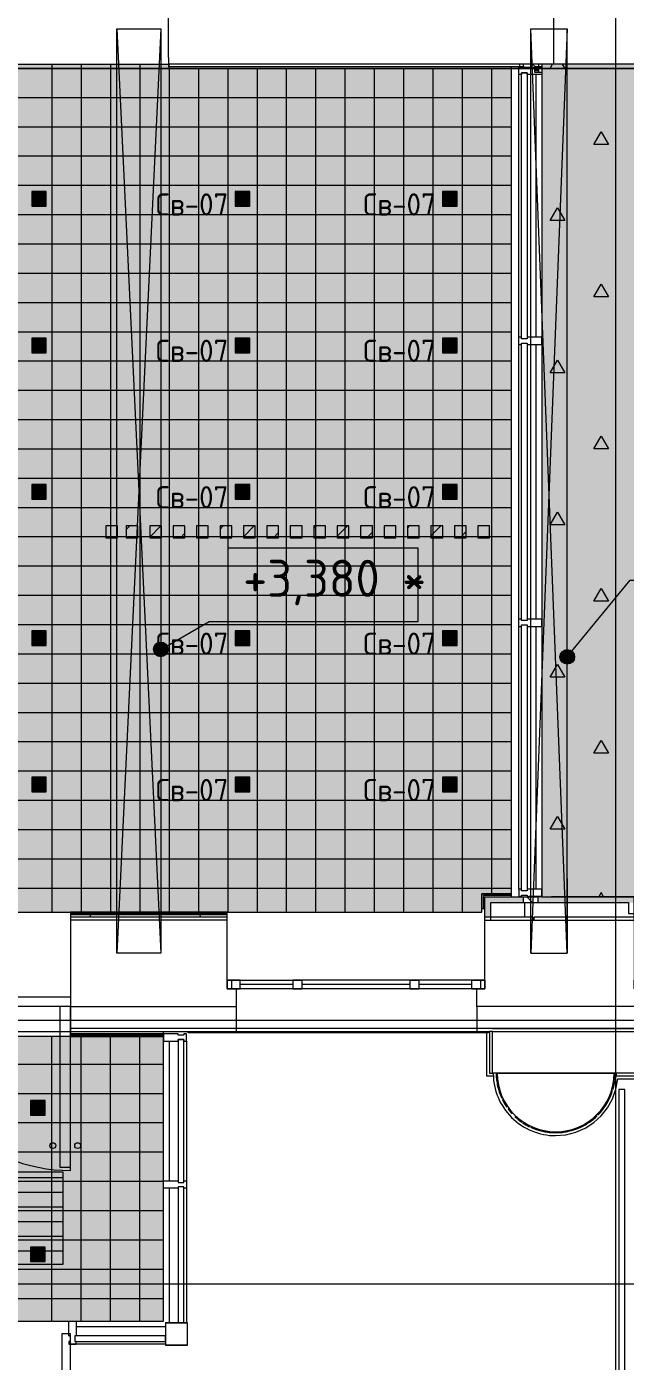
# Model space of a CAD drawing. Header units: millimetres. Extents: x -13069 to 207500, y -71366 to 56785.
# Drawn here: x 145505 to 149590, y 1443 to 10559 of the extents above; entities that cross this region are included whole.
import ezdxf

# ---------------------------------------------------------------- set-up
doc = ezdxf.new("R2010")
doc.units = ezdxf.units.MM
doc.layers.add('PDF _Подложка без мебели', color=7, linetype='Continuous')
doc.layers.add('PDF _Текст', color=7, linetype='Continuous')
doc.layers.add('PDF _Потолки', color=7, linetype='Continuous', lineweight=5, true_color=0x535353)
doc.layers.add('PDF _Ригели', color=7, linetype='Continuous', true_color=0x959595)
doc.layers.add('PDF _светильники', color=7, linetype='Continuous', true_color=0xffffff)
doc.styles.add('PDF GOST Common', font='GOST_Common.ttf')

msp = doc.modelspace()

# ---------------------------------------------------------------- hatches: boundary and pattern name
at = {"layer": 'PDF _Подложка без мебели', "transparency": 33554559}
msp.add_hatch(color=256, dxfattribs=at).paths.add_polyline_path([(148633.122, 4456.64), (148632.121, 4456.64), (148632.121, 4616.644), (148672.221, 4616.644), (148672.221, 4476.641), (148633.122, 4476.641)])
at = {"layer": 'PDF _Потолки', "true_color": 0xffffff, "transparency": 33554559}
msp.add_hatch(color=7, dxfattribs=at).paths.add_polyline_path([(140432.121, 10273.342), (140432.121, 10303.543), (143039.024, 10303.543), (143039.024, 10023.043), (143480.021, 10023.043), (143480.021, 10303.543), (146474.62, 10303.543), (146474.62, 10273.342), (148814.024, 10273.342), (148814.024, 4636.645), (148612.223, 4636.645), (148612.223, 4511.645), (144152.623, 4511.645), (144152.623, 4636.645), (142852.421, 4636.645), (142852.421, 4511.645), (138423.423, 4511.645), (138423.423, 4636.645), (137489.521, 4636.645), (137489.521, 10273.342)])
at = {"layer": 'PDF _Потолки', "true_color": 0xcccccc, "transparency": 33554559}
msp.add_hatch(color=254, dxfattribs=at).paths.add_polyline_path([(149020.921, 10303.543), (150601.023, 10303.543), (150601.023, 10248.541), (157038.322, 10248.541), (157038.322, 4617.541), (157038.322, 4476.641), (155297.221, 4476.641), (155297.221, 4616.644), (154257.121, 4616.644), (154257.121, 4476.641), (149652.122, 4476.641), (149652.122, 4616.644), (149020.921, 4616.644)])
at = {"layer": 'PDF _Ригели', "transparency": 33554559}
for points in [[(146469.621, 6305.642), (146454.924, 6270.342), (146419.621, 6255.642), (146384.22, 6270.342), (146369.621, 6305.642), (146384.22, 6341.043), (146419.621, 6355.642), (146454.924, 6341.043)], [(149244.621, 6254.641), (149229.924, 6219.241), (149194.621, 6204.641), (149159.22, 6219.241), (149144.621, 6254.641), (149159.22, 6289.941), (149194.621, 6304.641), (149229.924, 6289.941)]]:
    msp.add_hatch(color=256, dxfattribs=at).paths.add_polyline_path(points)

# ---------------------------------------------------------------- linework, layer by layer
at = {"layer": 'PDF _Подложка без мебели', "lineweight": 18}
for points in [[(149526.622, -7031.659, -0.41419022), (149926.622, -7431.659, -0.4141845), (149526.622, -7831.659, -0.4141845), (149126.622, -7431.659, -0.41419022), (149526.622, -7031.659), (149526.622, 46201.342)], [(107330.522, 10273.342, -0.41418881), (106930.522, 9873.342, -0.41428191), (106530.522, 10273.342, -0.4142791), (106930.522, 10673.342, -0.414186), (107330.522, 10273.342), (174981.919, 10273.342), (108862.323, 10273.342)], [(107330.522, 3773.339, -0.414186), (106930.522, 3373.339, -0.4142791), (106530.522, 3773.339, -0.41428472), (106930.522, 4173.339, -0.41419163), (107330.522, 3773.339), (169026.622, 3773.339)], [(148689.524, 3410.144, 0.41422451), (149115.025, 2984.643), (149184.623, 2990.344), (149252.525, 3007.44), (149316.52, 3035.443), (149375.224, 3073.443), (149426.823, 3120.642), (149470.024, 3175.64), (149503.624, 3236.944), (149526.719, 3302.941), (149538.725, 3371.844), (149757.225, 3371.844), (149757.225, 3391.845)], [(148716.124, 3410.144, 0.41429821), (149115.025, 3011.242, 0.4141981), (149513.92, 3410.144)], [(149530.424, 3391.845), (149520.024, 3391.845, -0.06079333), (149504.222, 3296.643)], [(148943.321, 3042.742, 0.10965748), (149115.025, 3004.644, 0.10923907), (149286.222, 3042.541, 0.04099763), (149345.622, 3076.544, 0.04198338), (149399.321, 3120.941)], [(107330.522, 1973.339, -0.414186), (106930.522, 1573.339, -0.4142791), (106530.522, 1973.339, -0.41428472), (106930.522, 2373.339, -0.41419163), (107330.522, 1973.339), (169345.121, 1973.339)], [(144132.121, 937.841, 0.41426027), (144772.123, 1577.844, 0.41420788), (145782.121, 567.84, 0.00755124), (145802.122, 568.041), (145747.123, 568.041)]]:
    msp.add_lwpolyline(points, format="xyb", dxfattribs=at)
for points in [[(148901.023, 10282.641), (148901.023, 10283.541), (146474.62, 10283.541), (146474.62, 10303.543), (146474.62, 10348.541), (146471.623, 10348.541), (146471.623, 10783.541), (149101.023, 10783.541), (149101.023, 10848.541), (146474.62, 10848.541), (146474.62, 10783.541)], [(149101.023, 10713.543), (149101.023, 10303.543), (146474.62, 10303.543)], [(148871.025, 10283.541), (148871.025, 10303.543)], [(148896.025, 10282.641), (148896.025, 10303.543)], [(148957.719, 10303.543), (148977.72, 10283.541)], [(149001.023, 10248.541), (149001.023, 10303.543)], [(148814.024, 4616.644), (148814.024, 4636.645), (148814.024, 10283.541)], [(148864.024, 8387.643), (148881.022, 8387.643), (148881.022, 8397.644), (148921.025, 8397.644), (148921.025, 6502.642), (148881.022, 6502.642), (148881.022, 8397.644), (148921.025, 8397.644), (148921.025, 8387.643), (149021.025, 8387.643), (149021.025, 8437.643), (148921.025, 8437.643), (148921.025, 8427.642), (148881.022, 8427.642), (148881.022, 8437.643), (148864.024, 8437.643), (148864.024, 10232.641), (148864.024, 10282.641), (148881.022, 10282.641), (148881.022, 10272.644), (148921.025, 10272.644), (148921.025, 10282.641), (149021.025, 10282.641), (149021.025, 10232.641), (148921.025, 10232.641), (148921.025, 10242.642), (148921.025, 8427.642), (148881.022, 8427.642), (148881.022, 10242.642), (148921.025, 10242.642), (148881.022, 10242.642), (148881.022, 10232.641), (148864.024, 10232.641)], [(148871.025, 10282.641), (149021.025, 10282.641), (149021.025, 10283.541), (149001.023, 10283.541), (148971.623, 10283.541), (148971.623, 10248.541), (149021.025, 10248.541)], [(148971.623, 10268.542), (149001.023, 10268.542)], [(148971.623, 10259.542), (149001.023, 10259.542)], [(148981.022, 8437.643), (148981.022, 10232.641)], [(149021.025, 10232.641), (149021.025, 8437.643)], [(148864.024, 6462.643), (148881.022, 6462.643), (148881.022, 6472.644), (148921.025, 6472.644), (148921.025, 4657.641), (148881.022, 4657.641), (148881.022, 6472.644), (148921.025, 6472.644), (148921.025, 6462.643), (149021.025, 6462.643), (149021.025, 6512.643), (148921.025, 6512.643), (148921.025, 6502.642), (148881.022, 6502.642), (148881.022, 6512.643), (148864.024, 6512.643), (148864.024, 8387.643), (148864.024, 8437.643)], [(148981.022, 6512.643), (148981.022, 8387.643)], [(149021.025, 8387.643), (149021.025, 6512.643)], [(146184.019, 7123.641), (146209.019, 7148.641)], [(146344.023, 7071.542), (146421.122, 7148.641)], [(146824.021, 7127.243), (146845.42, 7148.641)], [(146984.019, 7075.143), (147057.524, 7148.641)], [(147464.024, 7130.844), (147481.822, 7148.641)], [(147624.021, 7078.741), (147693.919, 7148.641)], [(148104.02, 7134.442), (148118.223, 7148.641)], [(148264.024, 7082.342), (148330.32, 7148.641)], [(148462.425, 7068.643), (148504.02, 7110.144)], [(146553.324, 7068.643), (146584.019, 7099.343)], [(147189.622, 7068.643), (147224.021, 7102.941)], [(147826.023, 7068.643), (147864.024, 7106.542)], [(148864.024, 4667.645), (148864.024, 6462.643), (148864.024, 6512.643)], [(148981.022, 4667.645), (148981.022, 6462.643)], [(149021.025, 6462.643), (149021.025, 4667.645)], [(148814.024, 4636.645), (148612.223, 4636.645), (148612.223, 4536.645)], [(148814.024, 4625.64), (148623.222, 4625.64), (148623.222, 4536.645)], [(148632.225, 4456.64), (148632.225, 4616.644), (148961.021, 4616.644)], [(148672.221, 4456.64), (148672.221, 4576.641), (149612.12, 4576.641), (149612.12, 4501.641), (149652.122, 4501.641)], [(148896.025, 4576.641), (148896.025, 4616.644)], [(148904.02, 4476.641), (148904.02, 4576.641)], [(148916.937, 4616.831), (148957.121, 4576.641)], [(149020.921, 4617.645), (148931.022, 4617.645)], [(148961.021, 4617.645), (148961.021, 4616.644), (148996.025, 4616.644)], [(148996.025, 4576.641), (148996.025, 4617.645)], [(149021.025, 4616.644), (149021.025, 4617.645)], [(152497.123, 4046.643), (152497.123, 3986.645), (152587.12, 3986.645), (152497.123, 3986.645), (152497.123, 4046.643), (152497.123, 4456.64), (152497.123, 4476.641), (151472.123, 4476.641), (149652.122, 4476.641), (149652.122, 4501.641), (149652.122, 4616.644), (149111.021, 4616.644), (149086.021, 4616.644)], [(146872.221, 4456.64), (146872.221, 4511.645), (145802.623, 4511.645), (145802.623, 4456.64), (145802.623, 3866.644), (146937.223, 3866.644), (146937.223, 3986.645)], [(146872.221, 4500.64), (145802.623, 4500.64)], [(146872.221, 4491.644), (145802.623, 4491.644)], [(146872.221, 4476.641), (145802.623, 4476.641)], [(145942.521, 4491.644), (145933.824, 4476.641)], [(146171.22, 4481.341), (146168.522, 4476.641)], [(146171.22, 4481.341), (146171.22, 4481.341)], [(146693.821, 4476.641), (146687.724, 4487.139)], [(146872.221, 4511.645), (148612.223, 4511.645), (148612.223, 4536.645), (148632.225, 4536.645)], [(148959.52, 4456.64), (148959.52, 4476.641), (148632.225, 4476.641)], [(149652.122, 4456.64), (149652.122, 4476.641), (148966.52, 4476.641), (148966.52, 4456.64)], [(146872.221, 4046.643), (146872.221, 3986.645), (146962.223, 3986.645), (146872.221, 3986.645), (146872.221, 4046.643), (146872.221, 4456.64), (145802.623, 4456.64)], [(148542.222, 3986.645), (148632.225, 3986.645), (148542.222, 3986.645), (148542.222, 4046.643), (148632.225, 4046.643), (148632.225, 3986.645), (148632.225, 4046.643), (148632.225, 4456.64), (149652.122, 4456.64), (149652.122, 4046.643), (149732.121, 4046.643), (149652.122, 4046.643), (149652.122, 3986.645), (149652.122, 4046.643)], [(146902.22, 4046.643), (146902.22, 3986.645)], [(147322.221, 4016.644), (146962.223, 4016.644)], [(147322.221, 4046.643), (147382.225, 4046.643)], [(148632.225, 4046.643), (148542.222, 4046.643), (148182.225, 4046.643), (148122.221, 4046.643), (147382.225, 4046.643), (147322.221, 4046.643)], [(147382.225, 4046.643), (147382.225, 3986.645)], [(148122.221, 4016.644), (147382.225, 4016.644)], [(148542.222, 4016.644), (148182.225, 4016.644)], [(148602.22, 4046.643), (148602.22, 3986.645)], [(144132.621, 3931.64), (145802.623, 3931.64)], [(148122.221, 3986.645), (147382.225, 3986.645)], [(148122.221, 3986.645), (148182.225, 3986.645)], [(148542.222, 3986.645), (148182.225, 3986.645)], [(149717.124, 3866.644), (148577.22, 3866.644), (148577.22, 3986.645)], [(149717.124, 3696.643), (149717.124, 3716.644), (149737.223, 3716.644), (149737.223, 3716.845), (149717.124, 3716.845), (149717.124, 3716.644), (148683.622, 3716.644), (148683.622, 3716.845), (149717.124, 3716.845), (149717.124, 3866.644), (149717.124, 3986.645)], [(138443.421, 3866.644), (138443.421, 3696.643), (140083.421, 3696.643), (140318.022, 3696.643), (141202.421, 3696.643), (142872.422, 3696.643), (144132.621, 3696.643), (145802.623, 3696.643), (146438.023, 3696.643), (146937.223, 3696.643), (148577.22, 3696.643), (148664.524, 3696.643), (148664.524, 3411.84), (148683.622, 3411.84)], [(145802.421, 2766.644), (145732.621, 2766.644), (145732.621, 3866.644)], [(145802.623, 3866.644), (145802.623, 3661.645), (146438.023, 3661.645), (146438.023, 3696.643)], [(146937.223, 3696.643), (146937.223, 3866.644)], [(148577.22, 3866.644), (148577.22, 3696.643)], [(148683.622, 3716.644), (148577.22, 3716.644), (146937.223, 3716.644), (145802.623, 3716.644)], [(145802.623, 3681.64), (146438.023, 3681.64)], [(145802.623, 3672.644), (146438.023, 3672.644)], [(148654.521, 3696.643), (148654.521, 3686.645), (146607.023, 3686.645), (146607.023, 3696.643)], [(148689.823, 3391.845), (148644.523, 3391.845), (148644.523, 3696.643)], [(148683.622, 3696.643), (148664.524, 3696.643)], [(148684.52, 3411.84), (148684.52, 3696.643)], [(157002.22, 3716.644), (155362.223, 3716.644), (154203.123, 3716.644), (154202.122, 3716.644), (152562.12, 3716.644), (151408.122, 3716.644), (151407.121, 3716.644), (149757.225, 3716.644), (149757.225, 3391.845), (149530.424, 3391.845), (149530.424, 3411.84)], [(146595.024, 3630.34), (146595.024, 2675.341), (146595.024, 2625.341), (146578.019, 2625.341), (146578.019, 2635.345), (146538.023, 2635.345), (146538.023, 2625.341), (146438.023, 2625.341), (146438.023, 2675.341), (146538.023, 2675.341), (146538.023, 2665.344), (146578.019, 2665.344), (146578.019, 2675.341), (146595.024, 2675.341)], [(146438.023, 2675.341), (146438.023, 3630.34)], [(146478.019, 3630.34), (146478.019, 2675.341)], [(148716.124, 3411.84), (149513.92, 3411.84)], [(144152.623, 2697.845), (145752.623, 2697.845)], [(144152.623, 2597.845), (145752.623, 2597.845)], [(145792.124, 1717.84), (146438.023, 1717.84), (146438.023, 2625.341)], [(146478.019, 2625.341), (146478.019, 1705.34)], [(146595.024, 2625.341), (146595.024, 1705.34)], [(144152.623, 2497.845), (145752.623, 2497.845)], [(144152.623, 2397.845), (145752.623, 2397.845)], [(144152.623, 2297.845), (145752.623, 2297.845)], [(144152.623, 2197.845), (145752.623, 2197.845)], [(143953.019, 1717.84), (145603.019, 1717.84)], [(145802.421, 1617.84), (145792.124, 1617.84), (145792.124, 1717.84), (145842.124, 1717.84), (145842.124, 1617.84), (145832.121, 1617.84)], [(146453.019, 1677.844), (145842.124, 1677.844)], [(145792.124, 1617.84), (145802.122, 1617.84), (145802.122, 1577.844), (145802.421, 1577.844)], [(145802.122, 1577.844), (145792.124, 1577.844), (145792.124, 1560.839), (145842.124, 1560.839), (145842.124, 1577.844), (145832.121, 1577.844), (146453.019, 1577.844), (146453.019, 1617.84), (145832.121, 1617.84), (145832.121, 1577.844)], [(146453.019, 1560.839), (145802.122, 1560.839)]]:
    msp.add_lwpolyline(points, dxfattribs=at)
for points in [[(146124.021, 7148.641), (146044.023, 7148.641), (146044.023, 7068.643), (146124.021, 7068.643)], [(146264.024, 7148.641), (146184.019, 7148.641), (146184.019, 7068.643), (146264.024, 7068.643)], [(146424.021, 7148.641), (146344.023, 7148.641), (146344.023, 7068.643), (146424.021, 7068.643)], [(146584.019, 7148.641), (146504.02, 7148.641), (146504.02, 7068.643), (146584.019, 7068.643)], [(146744.023, 7148.641), (146664.024, 7148.641), (146664.024, 7068.643), (146744.023, 7068.643)], [(146904.02, 7148.641), (146824.021, 7148.641), (146824.021, 7068.643), (146904.02, 7068.643)], [(147064.024, 7148.641), (146984.019, 7148.641), (146984.019, 7068.643), (147064.024, 7068.643)], [(147224.021, 7148.641), (147144.023, 7148.641), (147144.023, 7068.643), (147224.021, 7068.643)], [(147384.019, 7148.641), (147304.02, 7148.641), (147304.02, 7068.643), (147384.019, 7068.643)], [(147544.023, 7148.641), (147464.024, 7148.641), (147464.024, 7068.643), (147544.023, 7068.643)], [(147704.02, 7148.641), (147624.021, 7148.641), (147624.021, 7068.643), (147704.02, 7068.643)], [(147864.024, 7148.641), (147784.019, 7148.641), (147784.019, 7068.643), (147864.024, 7068.643)], [(148024.021, 7148.641), (147944.023, 7148.641), (147944.023, 7068.643), (148024.021, 7068.643)], [(148184.019, 7148.641), (148104.02, 7148.641), (148104.02, 7068.643), (148184.019, 7068.643)], [(148344.023, 7148.641), (148264.024, 7148.641), (148264.024, 7068.643), (148344.023, 7068.643)], [(148504.02, 7148.641), (148424.021, 7148.641), (148424.021, 7068.643), (148504.02, 7068.643)], [(148664.024, 7148.641), (148584.019, 7148.641), (148584.019, 7068.643), (148664.024, 7068.643)], [(148881.022, 4617.645), (148881.022, 4627.642), (148921.025, 4627.642), (148921.025, 4617.645), (149021.025, 4617.645), (149021.025, 4667.645), (148921.025, 4667.645), (148921.025, 4657.641), (148881.022, 4657.641), (148881.022, 4667.645), (148864.024, 4667.645), (148864.024, 4617.645)], [(146962.223, 3986.645), (146962.223, 4046.643), (146872.221, 4046.643), (146962.223, 4046.643), (147322.221, 4046.643), (147322.221, 3986.645), (147382.225, 3986.645), (147322.221, 3986.645)], [(148122.221, 3986.645), (148122.221, 4046.643), (148182.225, 4046.643), (148182.225, 3986.645)], [(146578.019, 3680.34), (146578.019, 3670.342), (146538.023, 3670.342), (146538.023, 3680.34), (146438.023, 3680.34), (146438.023, 3630.34), (146538.023, 3630.34), (146538.023, 3640.344), (146578.019, 3640.344), (146578.019, 3630.34), (146595.024, 3630.34), (146595.024, 3680.34)], [(148683.622, 3696.643), (149717.124, 3696.643), (149717.124, 3586.645), (149737.223, 3586.645), (149737.223, 3411.84), (149513.92, 3411.84), (148716.124, 3411.84), (148683.622, 3411.84)], [(146578.019, 2665.344), (146578.019, 3640.344), (146538.023, 3640.344), (146538.023, 2665.344)], [(149547.221, 3300.14), (149547.221, 980.145), (149587.223, 980.145), (149587.223, 3300.14)], [(145752.623, 2736.144), (144152.623, 2736.144), (144152.623, 2106.14), (145752.623, 2106.14)], [(146578.019, 1705.34), (146578.019, 2635.345), (146538.023, 2635.345), (146538.023, 1705.34)], [(146603.019, 1555.34), (146603.019, 1705.34), (146453.019, 1705.34), (146453.019, 1555.34)], [(146453.019, 1552.844), (146603.019, 1552.844), (146603.019, 1702.844), (146453.019, 1702.844)], [(145747.123, 1632.842), (145802.122, 1632.842), (145802.122, 568.041), (145747.123, 568.041)]]:
    msp.add_lwpolyline(points, close=True, dxfattribs=at)
msp.add_lwpolyline([(144682.621, 3866.644, 0.41424297), (145802.623, 2746.643), (145802.623, 3866.644), (144132.621, 3866.644), (144132.621, 3316.644, 0.41420537)], format="xyb", close=True, dxfattribs=at)
for centre in [(145682.627, 2916.448), (145852.628, 2916.448)]:
    msp.add_circle(centre, 19.996, dxfattribs=at)
for centre, radius, start, end in [((149115.103, 3410.05), 405.584, 179.9867944, 204.7665146), ((149120.9, 3410.237), 399.624, 354.5590753, 359.9866607), ((149128.315, 3412.374), 419.035, 189.3300467, 192.3793231), ((149114.534, 3410.195), 405.922, 315.4726262, 343.4903805), ((149109.15, 3411.649), 411.547, 345.1890277, 349.2865703), ((149080.993, 3397.766), 369.341, 198.782868, 202.8836393), ((149112.96, 3408.76), 403.082, 205.592292, 214.5877811), ((149059.29, 3377.767), 341.11, 208.1485652, 212.8484903), ((149056.412, 3446.346), 474.37, 326.6188802, 330.19218), ((149135.959, 3402.164), 383.099, 335.5564893, 339.9852779), ((149131.895, 3424.607), 427.757, 216.6540731, 222.914829), ((149130.536, 3424.302), 426.552, 218.2640193, 222.11544), ((149117.241, 3412.952), 409.149, 226.5044868, 235.2829611), ((149097.157, 3389.038), 377.908, 227.5158529, 231.8519649), ((149128.403, 3393.248), 383.939, 307.4980879, 311.802763), ((149079.693, 3440.882), 452.278, 317.1402603, 320.8678658), ((149122.491, 3422.785), 420.232, 236.2332523, 243.7645933), ((149092.094, 3373.628), 362.47, 237.2900625, 241.712882), ((149124.656, 3432.45), 429.831, 247.1180561, 250.6335743), ((149118.611, 3427.291), 423.048, 257.3300621, 260.340111), ((149117.918, 3390.284), 385.461, 279.4371127, 282.6943101), ((149128.452, 3372.716), 365.781, 288.6494779, 292.770441), ((149093.871, 3445.025), 446.291, 298.4267236, 302.0230385)]:
    msp.add_arc(centre, radius, start, end, dxfattribs=at)
for points in [[(148689.524, 3410.144), (148689.524, 3410.644), (148689.524, 3411.242), (148689.524, 3411.84)], [(148709.52, 3410.144), (148709.52, 3410.644), (148709.52, 3411.242), (148709.52, 3411.84)], [(148716.124, 3410.144), (148716.124, 3410.644), (148716.124, 3411.242), (148716.124, 3411.84)], [(149513.92, 3411.84), (149513.92, 3411.242), (149513.92, 3410.644), (149513.92, 3410.144)], [(149520.524, 3411.84), (149520.524, 3411.242), (149520.524, 3410.644), (149520.524, 3410.144)]]:
    msp.add_open_spline(points, degree=3, dxfattribs=at)
at = {"layer": 'PDF _Подложка без мебели', "lineweight": 0, "transparency": 33554559}
for points in [[(148896.025, 4576.641), (148672.221, 4576.641), (148896.025, 4616.644), (148672.221, 4616.644)], [(148996.025, 4616.644), (149652.122, 4616.644), (148996.025, 4576.641), (149652.122, 4576.641)]]:
    msp.add_solid(points, dxfattribs=at)
at = {"layer": 'PDF _Потолки', "color": 7, "lineweight": 13}
for points in [[(143039.024, 10273.342), (140432.121, 10273.342), (137489.521, 10273.342), (140432.121, 10273.342), (140432.121, 10303.543), (143039.024, 10303.543), (143039.024, 10023.043), (143480.021, 10023.043), (143480.021, 10303.543), (146474.62, 10303.543), (146474.62, 10273.342), (148814.024, 10273.342)], [(145676.622, 10303.543), (145676.622, 4511.645)], [(145876.622, 10303.543), (145876.622, 4511.645)], [(146076.622, 10303.543), (146076.622, 4511.645)], [(146276.622, 10303.543), (146276.622, 4511.645)], [(149159.123, 10303.543), (149176.622, 10273.342), (149076.622, 10273.342), (149094.023, 10303.543)], [(137489.521, 10273.342), (137489.521, 4636.645), (138423.423, 4636.645), (138423.423, 4511.645), (142852.421, 4511.645), (142852.421, 4636.645), (144152.623, 4636.645), (144152.623, 4511.645), (148612.223, 4511.645), (148612.223, 4636.645), (148814.024, 4636.645), (148814.024, 10273.342), (146474.62, 10273.342), (143480.021, 10273.342)], [(146476.622, 10273.342), (146476.622, 4511.645)], [(146676.622, 10273.342), (146676.622, 4511.645)], [(146876.622, 10273.342), (146876.622, 4511.645)], [(147076.622, 10273.342), (147076.622, 4511.645)], [(147276.622, 10273.342), (147276.622, 4511.645)], [(147476.622, 10273.342), (147476.622, 4511.645)], [(147676.622, 10273.342), (147676.622, 4511.645)], [(147876.622, 10273.342), (147876.622, 4511.645)], [(148076.622, 10273.342), (148076.622, 4511.645)], [(148276.622, 10273.342), (148276.622, 4511.645)], [(148476.622, 10273.342), (148476.622, 4511.645)], [(148676.622, 10273.342), (148676.622, 4636.645)], [(148814.024, 10073.342), (143480.021, 10073.342)], [(148814.024, 9873.342), (137489.521, 9873.342)], [(148814.024, 9673.342), (137489.521, 9673.342)], [(148814.024, 9473.342), (137489.521, 9473.342)], [(148814.024, 9273.342), (137489.521, 9273.342)], [(148814.024, 9073.342), (137489.521, 9073.342)], [(148814.024, 8873.342), (137489.521, 8873.342)], [(148814.024, 8673.342), (137489.521, 8673.342)], [(148814.024, 8473.342), (137489.521, 8473.342)], [(148814.024, 8273.342), (137489.521, 8273.342)], [(148814.024, 8073.342), (137489.521, 8073.342)], [(148814.024, 7873.342), (137489.521, 7873.342)], [(148814.024, 7673.342), (137489.521, 7673.342)], [(148814.024, 7473.342), (137489.521, 7473.342)], [(148814.024, 7273.342), (137489.521, 7273.342)], [(148814.024, 7073.342), (137489.521, 7073.342)], [(148814.024, 6873.342), (137489.521, 6873.342)], [(148814.024, 6673.342), (137489.521, 6673.342)], [(148814.024, 6473.342), (137489.521, 6473.342)], [(148814.024, 6273.342), (137489.521, 6273.342)], [(148814.024, 6073.339), (137489.521, 6073.339)], [(148814.024, 5873.339), (137489.521, 5873.339)], [(148814.024, 5673.339), (137489.521, 5673.339)], [(148814.024, 5473.339), (137489.521, 5473.339)], [(148814.024, 5273.339), (137489.521, 5273.339)], [(148814.024, 5073.339), (137489.521, 5073.339)], [(148814.024, 4873.339), (137489.521, 4873.339)], [(148814.024, 4673.339), (137489.521, 4673.339)], [(149442.521, 4616.644), (149426.622, 4644.244), (149410.722, 4616.644)], [(145676.622, 1717.84), (145676.622, 3661.645)], [(145876.622, 1717.84), (145876.622, 3661.645)], [(146076.622, 1717.84), (146076.622, 3661.645)], [(146276.622, 1717.84), (146276.622, 3661.645)], [(140318.022, 3473.339), (146438.023, 3473.339)], [(140318.022, 3273.339), (146438.023, 3273.339)], [(140318.022, 3073.339), (146438.023, 3073.339)], [(140318.022, 2873.339), (146438.023, 2873.339)], [(140318.022, 2673.339), (146438.023, 2673.339)], [(140318.022, 2473.339), (146438.023, 2473.339)], [(140318.022, 2273.339), (146438.023, 2273.339)], [(140318.022, 2073.339), (146438.023, 2073.339)], [(140318.022, 1873.339), (146438.023, 1873.339)]]:
    msp.add_lwpolyline(points, dxfattribs=at)
for points in [[(149020.921, 10303.543), (149020.921, 4616.644), (149652.122, 4616.644), (149652.122, 4476.641), (154257.121, 4476.641), (154257.121, 4616.644), (155297.221, 4616.644), (155297.221, 4476.641), (157038.322, 4476.641), (157038.322, 4617.645), (157038.322, 10248.541), (150601.023, 10248.541), (150601.023, 10303.543)], [(149476.622, 9753.741), (149376.622, 9753.741), (149426.622, 9840.341)], [(149176.622, 9234.143), (149076.622, 9234.143), (149126.622, 9320.742)], [(149476.622, 8714.541), (149376.622, 8714.541), (149426.622, 8801.141)], [(149176.622, 8194.943), (149076.622, 8194.943), (149126.622, 8281.542)], [(149476.622, 7675.341), (149376.622, 7675.341), (149426.622, 7761.941)], [(149176.622, 7155.642), (149076.622, 7155.642), (149126.622, 7242.242)], [(149476.622, 6636.041), (149376.622, 6636.041), (149426.622, 6722.644)], [(149176.622, 6116.442), (149076.622, 6116.442), (149126.622, 6203.042)], [(149476.622, 5596.844), (149376.622, 5596.844), (149426.622, 5683.441)], [(149176.622, 5077.239), (149076.622, 5077.239), (149126.622, 5163.842)], [(146438.023, 3661.645), (140318.022, 3661.645), (140318.022, 1717.84), (146438.023, 1717.84)]]:
    msp.add_lwpolyline(points, close=True, dxfattribs=at)
at = {"layer": 'PDF _Потолки', "color": 7, "lineweight": 0, "true_color": 0xffffff, "transparency": 33554559}
msp.add_solid([(146438.023, 3661.645), (146438.023, 1717.84), (140318.022, 3661.645), (140318.022, 1717.84)], dxfattribs=at)
at = {"layer": 'PDF _Ригели', "color": 7, "lineweight": 18}
for points in [[(149526.622, -2015.058), (149526.622, 46201.342)], [(108736.521, 10273.342), (174981.919, 10273.342)], [(108736.521, 3773.339), (161247.02, 3773.339)], [(108736.521, 1973.339), (169279.319, 1973.339)]]:
    msp.add_lwpolyline(points, dxfattribs=at)
at = {"layer": 'PDF _Ригели', "lineweight": 18}
for points in [[(146119.621, 10543.542), (146419.621, 10543.542), (146419.621, 4231.842), (146119.621, 4231.842)], [(148944.621, 4231.842), (149194.621, 4231.842), (148944.621, 10543.542), (149194.621, 10543.542)], [(148176.42, 6496.343), (148176.42, 6996.343), (146876.42, 6996.343), (146876.42, 6496.343)]]:
    msp.add_lwpolyline(points, close=True, dxfattribs=at)
for points in [[(146419.621, 10543.542), (146119.621, 4231.842)], [(146119.621, 10543.542), (146419.621, 4231.842)], [(148944.621, 4231.842), (148944.621, 7592.742), (148944.621, 10543.542)], [(149194.621, 4741.845), (149194.621, 4231.842), (149194.621, 10543.542)], [(149194.621, 6254.641), (149622.923, 6778.842), (150406.022, 6778.842)], [(146419.621, 6305.642), (146749.821, 6496.343), (147526.42, 6496.343)]]:
    msp.add_lwpolyline(points, dxfattribs=at)
for centre, radius in [((146419.667, 6305.688), 49.954), ((149194.603, 6254.623), 50.018)]:
    msp.add_circle(centre, radius, dxfattribs=at)
at = {"layer": 'PDF _светильники', "color": 7, "lineweight": 13}
for points in [[(145538.523, 9332.144), (145638.523, 9332.144), (145638.523, 9432.144), (145538.523, 9432.144)], [(146927.72, 9332.144), (147027.72, 9332.144), (147027.72, 9432.144), (146927.72, 9432.144)], [(148343.62, 9332.144), (148443.62, 9332.144), (148443.62, 9432.144), (148343.62, 9432.144)], [(145538.523, 8332.144), (145638.523, 8332.144), (145638.523, 8432.144), (145538.523, 8432.144)], [(146927.72, 8332.144), (147027.72, 8332.144), (147027.72, 8432.144), (146927.72, 8432.144)], [(148343.62, 8332.144), (148443.62, 8332.144), (148443.62, 8432.144), (148343.62, 8432.144)], [(145538.523, 7332.144), (145638.523, 7332.144), (145638.523, 7432.144), (145538.523, 7432.144)], [(146927.72, 7332.144), (147027.72, 7332.144), (147027.72, 7432.144), (146927.72, 7432.144)], [(148343.62, 7332.144), (148443.62, 7332.144), (148443.62, 7432.144), (148343.62, 7432.144)], [(145538.523, 6332.144), (145638.523, 6332.144), (145638.523, 6432.144), (145538.523, 6432.144)], [(146927.72, 6332.144), (147027.72, 6332.144), (147027.72, 6432.144), (146927.72, 6432.144)], [(148343.62, 6332.144), (148443.62, 6332.144), (148443.62, 6432.144), (148343.62, 6432.144)], [(145538.523, 5332.141), (145638.523, 5332.141), (145638.523, 5432.141), (145538.523, 5432.141)], [(146927.72, 5332.141), (147027.72, 5332.141), (147027.72, 5432.141), (146927.72, 5432.141)], [(148343.62, 5332.141), (148443.62, 5332.141), (148443.62, 5432.141), (148343.62, 5432.141)], [(145530.619, 3123.541), (145630.619, 3123.541), (145630.619, 3223.541), (145530.619, 3223.541)], [(145530.619, 2123.944), (145630.619, 2123.944), (145630.619, 2223.944), (145530.619, 2223.944)]]:
    msp.add_lwpolyline(points, close=True, dxfattribs=at)
for points in [[(145571.922, 9332.144), (145571.922, 9432.144)], [(145605.223, 9365.441), (145605.223, 9398.742), (145571.922, 9398.742), (145571.922, 9365.441), (145605.223, 9365.441), (145571.922, 9365.441)], [(145571.922, 9398.742), (145605.223, 9398.742)], [(145605.223, 9332.144), (145605.223, 9432.144)], [(146961.021, 9332.144), (146961.021, 9432.144)], [(146994.322, 9365.441), (146994.322, 9398.742), (146961.021, 9398.742), (146961.021, 9365.441), (146994.322, 9365.441), (146961.021, 9365.441)], [(146961.021, 9398.742), (146994.322, 9398.742)], [(146994.322, 9332.144), (146994.322, 9432.144)], [(148376.921, 9332.144), (148376.921, 9432.144)], [(148410.319, 9365.441), (148410.319, 9398.742), (148376.921, 9398.742), (148376.921, 9365.441), (148410.319, 9365.441), (148376.921, 9365.441)], [(148376.921, 9398.742), (148410.319, 9398.742)], [(148410.319, 9332.144), (148410.319, 9432.144)], [(145571.922, 8332.144), (145571.922, 8432.144)], [(145605.223, 8365.441), (145605.223, 8398.742), (145571.922, 8398.742), (145571.922, 8365.441), (145605.223, 8365.441), (145571.922, 8365.441)], [(145571.922, 8398.742), (145605.223, 8398.742)], [(145605.223, 8332.144), (145605.223, 8432.144)], [(146961.021, 8332.144), (146961.021, 8432.144)], [(146994.322, 8365.441), (146994.322, 8398.742), (146961.021, 8398.742), (146961.021, 8365.441), (146994.322, 8365.441), (146961.021, 8365.441)], [(146961.021, 8398.742), (146994.322, 8398.742)], [(146994.322, 8332.144), (146994.322, 8432.144)], [(148376.921, 8332.144), (148376.921, 8432.144)], [(148410.319, 8365.441), (148410.319, 8398.742), (148376.921, 8398.742), (148376.921, 8365.441), (148410.319, 8365.441), (148376.921, 8365.441)], [(148376.921, 8398.742), (148410.319, 8398.742)], [(148410.319, 8332.144), (148410.319, 8432.144)], [(145571.922, 7332.144), (145571.922, 7432.144)], [(145605.223, 7365.441), (145605.223, 7398.742), (145571.922, 7398.742), (145571.922, 7365.441), (145605.223, 7365.441), (145571.922, 7365.441)], [(145571.922, 7398.742), (145605.223, 7398.742)], [(145605.223, 7332.144), (145605.223, 7432.144)], [(146961.021, 7332.144), (146961.021, 7432.144)], [(146994.322, 7365.441), (146994.322, 7398.742), (146961.021, 7398.742), (146961.021, 7365.441), (146994.322, 7365.441), (146961.021, 7365.441)], [(146961.021, 7398.742), (146994.322, 7398.742)], [(146994.322, 7332.144), (146994.322, 7432.144)], [(148376.921, 7332.144), (148376.921, 7432.144)], [(148410.319, 7365.441), (148410.319, 7398.742), (148376.921, 7398.742), (148376.921, 7365.441), (148410.319, 7365.441), (148376.921, 7365.441)], [(148376.921, 7398.742), (148410.319, 7398.742)], [(148410.319, 7332.144), (148410.319, 7432.144)], [(145571.922, 6332.144), (145571.922, 6432.144)], [(145605.223, 6365.441), (145605.223, 6398.742), (145571.922, 6398.742), (145571.922, 6365.441), (145605.223, 6365.441), (145571.922, 6365.441)], [(145571.922, 6398.742), (145605.223, 6398.742)], [(145605.223, 6332.144), (145605.223, 6432.144)], [(146961.021, 6332.144), (146961.021, 6432.144)], [(146994.322, 6365.441), (146994.322, 6398.742), (146961.021, 6398.742), (146961.021, 6365.441), (146994.322, 6365.441), (146961.021, 6365.441)], [(146961.021, 6398.742), (146994.322, 6398.742)], [(146994.322, 6332.144), (146994.322, 6432.144)], [(148376.921, 6332.144), (148376.921, 6432.144)], [(148410.319, 6365.441), (148410.319, 6398.742), (148376.921, 6398.742), (148376.921, 6365.441), (148410.319, 6365.441), (148376.921, 6365.441)], [(148376.921, 6398.742), (148410.319, 6398.742)], [(148410.319, 6332.144), (148410.319, 6432.144)], [(145571.922, 5332.141), (145571.922, 5432.141)], [(145605.223, 5365.441), (145605.223, 5398.742), (145571.922, 5398.742), (145571.922, 5365.441), (145605.223, 5365.441), (145571.922, 5365.441)], [(145571.922, 5398.742), (145605.223, 5398.742)], [(145605.223, 5332.141), (145605.223, 5432.141)], [(146961.021, 5332.141), (146961.021, 5432.141)], [(146994.322, 5365.441), (146994.322, 5398.742), (146961.021, 5398.742), (146961.021, 5365.441), (146994.322, 5365.441), (146961.021, 5365.441)], [(146961.021, 5398.742), (146994.322, 5398.742)], [(146994.322, 5332.141), (146994.322, 5432.141)], [(148376.921, 5332.141), (148376.921, 5432.141)], [(148410.319, 5365.441), (148410.319, 5398.742), (148376.921, 5398.742), (148376.921, 5365.441), (148410.319, 5365.441), (148376.921, 5365.441)], [(148376.921, 5398.742), (148410.319, 5398.742)], [(148410.319, 5332.141), (148410.319, 5432.141)], [(145564.024, 3123.541), (145564.024, 3223.541)], [(145597.325, 3123.541), (145597.325, 3223.541)], [(145597.325, 3156.842), (145597.325, 3190.142), (145564.024, 3190.142), (145564.024, 3156.842), (145597.325, 3156.842), (145564.024, 3156.842)], [(145564.024, 3190.142), (145597.325, 3190.142)], [(145564.024, 2123.944), (145564.024, 2223.944)], [(145597.325, 2157.244), (145597.325, 2190.643), (145564.024, 2190.643), (145564.024, 2157.244), (145597.325, 2157.244), (145564.024, 2157.244)], [(145564.024, 2190.643), (145597.325, 2190.643)], [(145597.325, 2123.944), (145597.325, 2223.944)]]:
    msp.add_lwpolyline(points, dxfattribs=at)
at = {"layer": 'PDF _светильники', "color": 5, "lineweight": 0, "transparency": 33554559}
for points in [[(145538.523, 9332.144), (145638.523, 9332.144), (145538.523, 9432.144), (145638.523, 9432.144)], [(145538.523, 9332.144), (145638.523, 9332.144), (145538.523, 9432.144), (145638.523, 9432.144)], [(146927.72, 9332.144), (147027.72, 9332.144), (146927.72, 9432.144), (147027.72, 9432.144)], [(146927.72, 9332.144), (147027.72, 9332.144), (146927.72, 9432.144), (147027.72, 9432.144)], [(148343.62, 9332.144), (148443.62, 9332.144), (148343.62, 9432.144), (148443.62, 9432.144)], [(148343.62, 9332.144), (148443.62, 9332.144), (148343.62, 9432.144), (148443.62, 9432.144)], [(145538.523, 8332.144), (145638.523, 8332.144), (145538.523, 8432.144), (145638.523, 8432.144)], [(145538.523, 8332.144), (145638.523, 8332.144), (145538.523, 8432.144), (145638.523, 8432.144)], [(146927.72, 8332.144), (147027.72, 8332.144), (146927.72, 8432.144), (147027.72, 8432.144)], [(146927.72, 8332.144), (147027.72, 8332.144), (146927.72, 8432.144), (147027.72, 8432.144)], [(148343.62, 8332.144), (148443.62, 8332.144), (148343.62, 8432.144), (148443.62, 8432.144)], [(148343.62, 8332.144), (148443.62, 8332.144), (148343.62, 8432.144), (148443.62, 8432.144)], [(145538.523, 7332.144), (145638.523, 7332.144), (145538.523, 7432.144), (145638.523, 7432.144)], [(145538.523, 7332.144), (145638.523, 7332.144), (145538.523, 7432.144), (145638.523, 7432.144)], [(146927.72, 7332.144), (147027.72, 7332.144), (146927.72, 7432.144), (147027.72, 7432.144)], [(146927.72, 7332.144), (147027.72, 7332.144), (146927.72, 7432.144), (147027.72, 7432.144)], [(148343.62, 7332.144), (148443.62, 7332.144), (148343.62, 7432.144), (148443.62, 7432.144)], [(148343.62, 7332.144), (148443.62, 7332.144), (148343.62, 7432.144), (148443.62, 7432.144)], [(145538.523, 6332.144), (145638.523, 6332.144), (145538.523, 6432.144), (145638.523, 6432.144)], [(145538.523, 6332.144), (145638.523, 6332.144), (145538.523, 6432.144), (145638.523, 6432.144)], [(146927.72, 6332.144), (147027.72, 6332.144), (146927.72, 6432.144), (147027.72, 6432.144)], [(146927.72, 6332.144), (147027.72, 6332.144), (146927.72, 6432.144), (147027.72, 6432.144)], [(148343.62, 6332.144), (148443.62, 6332.144), (148343.62, 6432.144), (148443.62, 6432.144)], [(148343.62, 6332.144), (148443.62, 6332.144), (148343.62, 6432.144), (148443.62, 6432.144)], [(145538.523, 5332.141), (145638.523, 5332.141), (145538.523, 5432.141), (145638.523, 5432.141)], [(145538.523, 5332.141), (145638.523, 5332.141), (145538.523, 5432.141), (145638.523, 5432.141)], [(146927.72, 5332.141), (147027.72, 5332.141), (146927.72, 5432.141), (147027.72, 5432.141)], [(146927.72, 5332.141), (147027.72, 5332.141), (146927.72, 5432.141), (147027.72, 5432.141)], [(148343.62, 5332.141), (148443.62, 5332.141), (148343.62, 5432.141), (148443.62, 5432.141)], [(148343.62, 5332.141), (148443.62, 5332.141), (148343.62, 5432.141), (148443.62, 5432.141)], [(145530.619, 3123.541), (145630.619, 3123.541), (145530.619, 3223.541), (145630.619, 3223.541)], [(145530.619, 3123.541), (145630.619, 3123.541), (145530.619, 3223.541), (145630.619, 3223.541)], [(145530.619, 2123.944), (145630.619, 2123.944), (145530.619, 2223.944), (145630.619, 2223.944)], [(145530.619, 2123.944), (145630.619, 2123.944), (145530.619, 2223.944), (145630.619, 2223.944)]]:
    msp.add_solid(points, dxfattribs=at)

# ---------------------------------------------------------------- texts
at = {"layer": 'PDF _Текст', "char_height": 151.5063, "attachment_point": 4, "style": 'PDF GOST Common'}
for insert in [(146384.815, 9344.485), (147800.861, 9344.485), (146384.815, 8344.713), (147800.861, 8344.713), (146384.815, 7344.588), (147800.861, 7344.588), (146384.815, 6344.467), (147800.861, 6344.467), (146384.815, 5344.696), (147800.861, 5344.696)]:
    msp.add_mtext('Св-07', dxfattribs=dict(at, insert=insert))
at = {"layer": 'PDF _Текст', "color": 252, "true_color": 0x959595, "insert": (146982.068, 6761.9), "char_height": 252.5097, "attachment_point": 4, "style": 'PDF GOST Common'}
msp.add_mtext('+3,380 *', dxfattribs=at)

doc.saveas('drawing.dxf')
